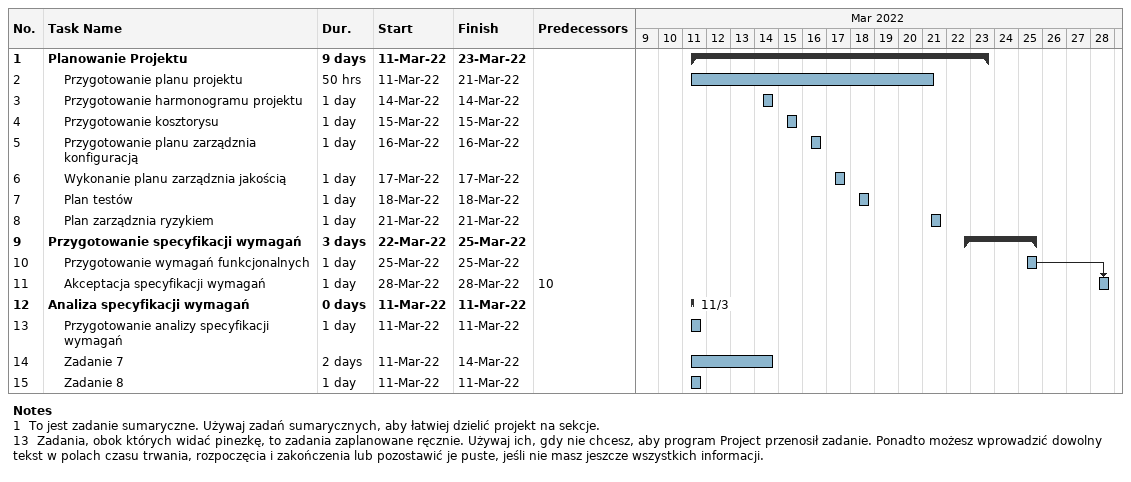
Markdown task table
| ID | Level | Task | Duration | Start | Finish | Predecessors |
|---|---|---|---|---|---|---|
| 1 | 1 | **Planowanie Projektu** | 9d | 2022-03-11 | 2022-03-23 |  |
| 2 | 2 | Przygotowanie planu projektu | 50h | 2022-03-11 | 2022-03-21 |  |
| 3 | 2 | Przygotowanie harmonogramu projektu | 1d | 2022-03-14 | 2022-03-14 |  |
| 4 | 2 | Przygotowanie kosztorysu | 1d | 2022-03-15 | 2022-03-15 |  |
| 5 | 2 | Przygotowanie planu zarządznia konfiguracją | 1d | 2022-03-16 | 2022-03-16 |  |
| 6 | 2 | Wykonanie planu zarządznia jakością | 1d | 2022-03-17 | 2022-03-17 |  |
| 7 | 2 | Plan testów | 1d | 2022-03-18 | 2022-03-18 |  |
| 8 | 2 | Plan zarządznia ryzykiem | 1d | 2022-03-21 | 2022-03-21 |  |
| 9 | 1 | **Przygotowanie specyfikacji wymagań** | 3d | 2022-03-22 | 2022-03-25 |  |
| 10 | 2 | Przygotowanie wymagań funkcjonalnych | 1d | 2022-03-25 | 2022-03-25 |  |
| 11 | 2 | Akceptacja specyfikacji wymagań | 1d | 2022-03-28 | 2022-03-28 | 10 |
| 12 | 1 | **Analiza specyfikacji wymagań** | 0d | 2022-03-11 | 2022-03-11 |  |
| 13 | 2 | Przygotowanie analizy specyfikacji wymagań | 1d | 2022-03-11 | 2022-03-11 |  |
| 14 | 2 | Zadanie 7 | 2d | 2022-03-11 | 2022-03-14 |  |
| 15 | 2 | Zadanie 8 | 1d | 2022-03-11 | 2022-03-11 |  |

Notes
- 1: To jest zadanie sumaryczne. Używaj zadań sumarycznych, aby łatwiej dzielić projekt na sekcje.
- 13: Zadania, obok których widać pinezkę, to zadania zaplanowane ręcznie. Używaj ich, gdy nie chcesz, aby program Project przenosił zadanie. Ponadto możesz wprowadzić dowolny tekst w polach czasu trwania, rozpoczęcia i zakończenia lub pozostawić je puste, jeśli nie masz jeszcze wszystkich informacji.
